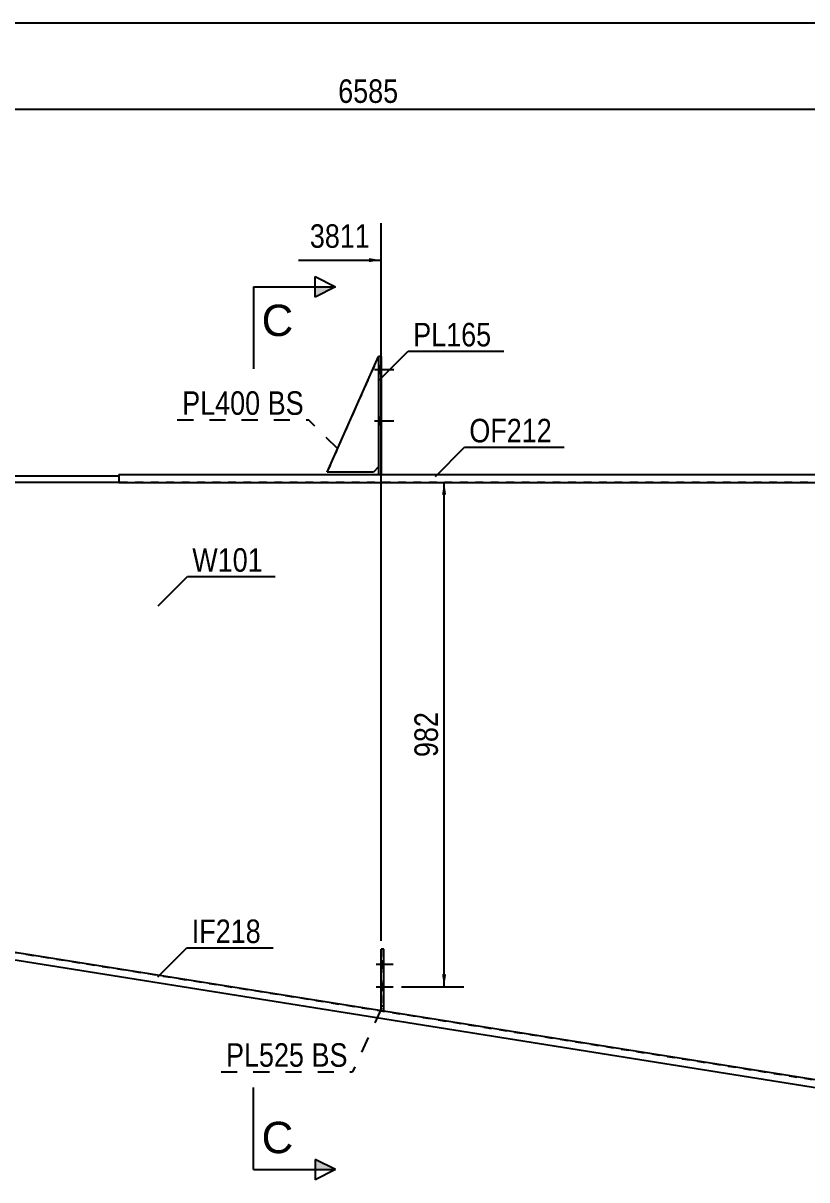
# Model space of a CAD drawing. Header units: millimetres. Extents: x -334 to 69, y -184 to 93.
# Drawn here: x -174.7 to -79.3, y -47.4 to 93.4 of the extents above; entities that cross this region are included whole.
import ezdxf

# ---------------------------------------------------------------- set-up
doc = ezdxf.new("R2010")
doc.units = ezdxf.units.MM
doc.linetypes.add('DXK_LINE_DOT1', pattern=[1.8814, 0.9407, -0.9407])
doc.linetypes.add('DXK_LINE_DOT2', pattern=[3.9198, 1.9599, -1.9599])
doc.styles.add('Arial', font='ARIAL.TTF', dxfattribs={"height": 0.2})
doc.styles.add('Arial Narrow', font='ARIALN.TTF', dxfattribs={"height": 0.2})

# ---------------------------------------------------------------- blocks, each defined once
blk = doc.blocks.new('Unknown-623466514-1210')
at = {"color": 5, "linetype": 'Continuous'}
blk.add_line((68.74, 93.4), (-331.26, 93.4), dxfattribs=at)
blk = doc.blocks.new('Part-623466514-2107 - 2042')
at = {"color": 2, "linetype": 'Continuous'}
for p, q in [((-249.93, 38.25), (-305.14, 38.25)), ((-305.14, 38.25), (-305.14, 37.5)), ((-221.36, 38.25), (-249.83, 38.25)), ((-192.65, 38.25), (-221.26, 38.25)), ((-163.02, 38.25), (-192.55, 38.25)), ((-249.93, 37.5), (-305.14, 37.5)), ((-221.36, 37.5), (-249.83, 37.5)), ((-192.65, 37.5), (-221.26, 37.5)), ((-163.02, 37.5), (-192.55, 37.5))]:
    blk.add_line(p, q, dxfattribs=at)
at = {"color": 7, "linetype": 'DXK_LINE_DOT1'}
blk.add_line((-163.02, 38.25), (-163.02, 37.5), dxfattribs=at)
blk = doc.blocks.new('Part-623466514-2085 - 2042')
at = {"color": 2, "linetype": 'Continuous'}
for p, q in [((-163.02, 38.44), (29.48, 38.44)), ((-163.02, 38.44), (-163.02, 37.5)), ((29.48, 38.44), (29.48, 37.5)), ((-163.02, 37.5), (29.48, 37.5))]:
    blk.add_line(p, q, dxfattribs=at)
blk = doc.blocks.new('Part-623466514-2112 - 2042')
at = {"color": 2, "linetype": 'Continuous'}
blk.add_line((-181.77, 37.5), (-181.77, -18.75), dxfattribs=at)
at = {"color": 7, "linetype": 'DXK_LINE_DOT1'}
for p, q in [((-64.13, 37.5), (-181.77, 37.5)), ((-64.13, -37.5), (-64.13, 37.5)), ((-181.77, -18.75), (-64.13, -37.5))]:
    blk.add_line(p, q, dxfattribs=at)
blk = doc.blocks.new('Part-623466514-2122 - 2042')
at = {"color": 2, "linetype": 'Continuous'}
for p, q in [((-181.77, -18.75), (-181.92, -19.68)), ((-64.28, -38.43), (-181.92, -19.68)), ((-64.13, -37.5), (-181.77, -18.75)), ((-64.13, -37.5), (-64.28, -38.43))]:
    blk.add_line(p, q, dxfattribs=at)
blk = doc.blocks.new('Part-623466514-2507 - 2042')
at = {"color": 2, "linetype": 'Continuous'}
for p, q in [((-131.1, -26.83), (-131.1, -19.33)), ((-130.78, -19.33), (-131.1, -19.33)), ((-130.78, -26.83), (-130.78, -19.33)), ((-131.06, -26.83), (-130.78, -26.83))]:
    blk.add_line(p, q, dxfattribs=at)
at = {"color": 7, "linetype": 'DXK_LINE_DOT1'}
for p, q in [((-131.1, -26.21), (-130.78, -26.21)), ((-131.1, -26.83), (-131.1, -26.83)), ((-131.1, -26.83), (-131.06, -26.83))]:
    blk.add_line(p, q, dxfattribs=at)
blk = doc.blocks.new('Part-623466514-2382 - 2042')
at = {"color": 2, "linetype": 'Continuous'}
for p, q in [((-131.1, 52.81), (-131.41, 52.81)), ((-131.41, 52.81), (-131.41, 38.44)), ((-131.1, 52.81), (-131.1, 38.44))]:
    blk.add_line(p, q, dxfattribs=at)
at = {"color": 7, "linetype": 'DXK_LINE_DOT1'}
blk.add_line((-131.41, 38.44), (-131.1, 38.44), dxfattribs=at)
blk = doc.blocks.new('Part-623466514-2485 - 2042')
at = {"color": 2, "linetype": 'Continuous'}
for p, q in [((-137.66, 38.75), (-131.41, 52.81)), ((-132.04, 38.75), (-137.66, 38.75)), ((-131.41, 39.38), (-132.04, 38.75))]:
    blk.add_line(p, q, dxfattribs=at)
at = {"color": 7, "linetype": 'DXK_LINE_DOT1'}
blk.add_line((-131.41, 52.81), (-131.41, 39.38), dxfattribs=at)
blk = doc.blocks.new('Bolt-623466514-7789 - 2042')
at = {"color": 3, "linetype": 'DXK_LINE_DOT2'}
for p, q in [((-131.1, -20.73), (-130.78, -20.73)), ((-131.69, -21.17), (-129.63, -21.17)), ((-131.1, -21.61), (-130.78, -21.61)), ((-131.69, -23.9), (-129.63, -23.9)), ((-131.1, -23.46), (-130.78, -23.46)), ((-131.1, -24.33), (-130.78, -24.33))]:
    blk.add_line(p, q, dxfattribs=at)
blk = doc.blocks.new('Bolt-623466514-2787 - 2042')
at = {"linetype": 'Continuous'}
for points in [[(-131.1, 50.81), (-131.1, 51.69), (-131.41, 51.69), (-131.41, 50.81)], [(-131.1, 50.81), (-131.1, 51.69), (-131.41, 51.69), (-131.41, 50.81)], [(-131.1, 50.81), (-131.1, 51.69), (-131.41, 51.69), (-131.41, 50.81)], [(-131.1, 44.56), (-131.1, 45.44), (-131.41, 45.44), (-131.41, 44.56)], [(-131.1, 44.56), (-131.1, 45.44), (-131.41, 45.44), (-131.41, 44.56)], [(-131.1, 44.56), (-131.1, 45.44), (-131.41, 45.44), (-131.41, 44.56)]]:
    blk.add_hatch(color=3, dxfattribs=at).paths.add_polyline_path(points)
at = {"color": 3, "linetype": 'Continuous'}
for p, q in [((-131.91, 51.25), (-129.54, 51.25)), ((-131.91, 51.25), (-129.54, 51.25)), ((-131.91, 51.25), (-129.54, 51.25)), ((-131.41, 51.69), (-131.1, 51.69)), ((-131.41, 51.69), (-131.1, 51.69)), ((-131.41, 51.69), (-131.1, 51.69)), ((-131.41, 50.81), (-131.1, 50.81)), ((-131.41, 50.81), (-131.1, 50.81)), ((-131.41, 50.81), (-131.1, 50.81)), ((-131.41, 45.44), (-131.1, 45.44)), ((-131.41, 45.44), (-131.1, 45.44)), ((-131.41, 45.44), (-131.1, 45.44)), ((-131.91, 45), (-129.54, 45)), ((-131.91, 45), (-129.54, 45)), ((-131.91, 45), (-129.54, 45)), ((-131.41, 44.56), (-131.1, 44.56)), ((-131.41, 44.56), (-131.1, 44.56)), ((-131.41, 44.56), (-131.1, 44.56))]:
    blk.add_line(p, q, dxfattribs=at)
blk = doc.blocks.new('Part-623466514-7763 - 2042')
at = {"color": 7, "linetype": 'DXK_LINE_DOT1'}
for p, q in [((-131.1, -19.33), (-131.1, -26.83)), ((-130.78, -19.33), (-131.1, -19.33)), ((-130.78, -26.83), (-130.78, -19.33)), ((-131.06, -26.83), (-130.78, -26.83))]:
    blk.add_line(p, q, dxfattribs=at)
blk = doc.blocks.new('Part-623466514-7769 - 2042')
at = {"color": 7, "linetype": 'DXK_LINE_DOT1'}
for p, q in [((-137.66, 38.75), (-131.41, 52.81)), ((-132.04, 38.75), (-137.66, 38.75)), ((-131.41, 39.38), (-132.04, 38.75))]:
    blk.add_line(p, q, dxfattribs=at)
blk = doc.blocks.new('Bolt-623466514-7776 - 2042')
at = {"linetype": 'Continuous'}
for points in [[(-130.78, -21.61), (-130.78, -20.73), (-131.1, -20.73), (-131.1, -21.61)], [(-130.78, -24.33), (-130.78, -23.46), (-131.1, -23.46), (-131.1, -24.33)]]:
    blk.add_hatch(color=3, dxfattribs=at).paths.add_polyline_path(points)
at = {"color": 3, "linetype": 'Continuous'}
for p, q in [((-131.1, -20.73), (-130.78, -20.73)), ((-131.69, -21.17), (-129.63, -21.17)), ((-131.1, -21.61), (-130.78, -21.61)), ((-131.69, -23.9), (-129.63, -23.9)), ((-131.1, -23.46), (-130.78, -23.46)), ((-131.1, -24.33), (-130.78, -24.33))]:
    blk.add_line(p, q, dxfattribs=at)
blk = doc.blocks.new('StraightDimension-623466514-3375 - 2042')
at = {"color": 7, "linetype": 'Continuous'}
blk.add_line((-306.39, 82.94), (41.05, 82.94), dxfattribs=at)
at = {"color": 0}
blk.add_wipeout([(-128.42, 83.09), (-128.42, 87.29), (-136.93, 87.29), (-136.93, 83.09)], dxfattribs=at)
at = {"color": 3, "style": 'Arial Narrow'}
blk.add_text('6585', height=2.863, dxfattribs=at).set_placement((-136.33, 83.69))
blk = doc.blocks.new('StraightDimension-623466514-3419 - 2042')
at = {"linetype": 'Continuous'}
for points in [[(-123.69, 36), (-123.44, 37.5), (-123.19, 36)], [(-123.19, -22.4), (-123.44, -23.9), (-123.69, -22.4)]]:
    blk.add_hatch(color=7, dxfattribs=at).paths.add_polyline_path(points)
at = {"color": 7, "linetype": 'Continuous'}
for p, q in [((-127.25, 37.5), (-121.04, 37.5)), ((-123.44, -23.9), (-123.44, 37.5)), ((-128.63, -23.9), (-121.04, -23.9))]:
    blk.add_line(p, q, dxfattribs=at)
at = {"color": 0}
blk.add_wipeout([(-123.59, 10.14), (-127.79, 10.14), (-127.79, 3.46), (-123.59, 3.46)], dxfattribs=at)
at = {"color": 3, "style": 'Arial Narrow'}
blk.add_text('982', height=2.863, rotation=90.0002, dxfattribs=at).set_placement((-124.19, 4.06))
blk = doc.blocks.new('StraightDimension-623466514-17595 - 2042')
at = {"linetype": 'Continuous'}
blk.add_hatch(color=7, dxfattribs=at).paths.add_polyline_path([(-132.6, 64.8), (-131.1, 64.55), (-132.6, 64.3)])
at = {"color": 7, "linetype": 'Continuous'}
for p, q in [((-131.1, -18.33), (-131.1, 69.05)), ((-141.16, 64.55), (-131.1, 64.55))]:
    blk.add_line(p, q, dxfattribs=at)
at = {"color": 0}
blk.add_wipeout([(-131.87, 65.45), (-131.87, 69.65), (-140.38, 69.65), (-140.38, 65.45)], dxfattribs=at)
at = {"color": 3, "style": 'Arial Narrow'}
blk.add_text('3811', height=2.863, dxfattribs=at).set_placement((-139.78, 66.05))
blk = doc.blocks.new('Mark-623466514-2081 - 2042')
at = {"color": 0}
blk.add_wipeout([(-110.32, 42.37), (-110.32, 45.37), (-120.37, 45.37), (-120.37, 42.37)], dxfattribs=at)
blk.add_wipeout([(-110.32, 42.37), (-110.32, 45.37), (-120.37, 45.37), (-120.37, 42.37)], dxfattribs=at)
at = {"color": 7, "linetype": 'Continuous'}
for p, q in [((-124.5, 38.23), (-120.97, 41.77)), ((-120.97, 41.77), (-108.82, 41.77))]:
    blk.add_line(p, q, dxfattribs=at)
at = {"color": 3, "style": 'Arial Narrow'}
blk.add_text('OF212', height=2.863, dxfattribs=at).set_placement((-120.37, 42.37))
blk = doc.blocks.new('Mark-623466514-2108 - 2042')
at = {"color": 0}
blk.add_wipeout([(-145.5, 26.62), (-145.5, 29.62), (-154.09, 29.62), (-154.09, 26.62)], dxfattribs=at)
blk.add_wipeout([(-145.5, 26.62), (-145.5, 29.62), (-154.09, 29.62), (-154.09, 26.62)], dxfattribs=at)
at = {"color": 7, "linetype": 'Continuous'}
for p, q in [((-158.23, 22.48), (-154.69, 26.02)), ((-154.69, 26.02), (-144, 26.02))]:
    blk.add_line(p, q, dxfattribs=at)
at = {"color": 3, "style": 'Arial Narrow'}
blk.add_text('W101', height=2.863, dxfattribs=at).set_placement((-154.09, 26.62))
blk = doc.blocks.new('Mark-623466514-2118 - 2042')
at = {"color": 0}
blk.add_wipeout([(-145.74, -18.58), (-145.74, -15.58), (-154.15, -15.58), (-154.15, -18.58)], dxfattribs=at)
blk.add_wipeout([(-145.74, -18.58), (-145.74, -15.58), (-154.15, -15.58), (-154.15, -18.58)], dxfattribs=at)
at = {"color": 7, "linetype": 'Continuous'}
for p, q in [((-158.29, -22.71), (-154.75, -19.18)), ((-154.75, -19.18), (-144.24, -19.18))]:
    blk.add_line(p, q, dxfattribs=at)
at = {"color": 3, "style": 'Arial Narrow'}
blk.add_text('IF218', height=2.863, dxfattribs=at).set_placement((-154.15, -18.58))
blk = doc.blocks.new('SectionMark-623466514-3615 - 2042')
at = {"linetype": 'Continuous'}
for points in [[(-139.15, 60.06), (-139.15, 61.31), (-136.65, 61.31)], [(-139.15, -46.16), (-139.15, -44.91), (-136.65, -46.16)]]:
    blk.add_hatch(color=30, dxfattribs=at).paths.add_polyline_path(points)
at = {"color": 30, "linetype": 'Continuous'}
for p, q in [((-139.15, 60.06), (-139.15, 62.56)), ((-139.15, 62.56), (-136.65, 61.31)), ((-146.65, 61.31), (-146.65, 51.31)), ((-146.65, 61.31), (-136.65, 61.31)), ((-136.65, 61.31), (-139.15, 60.06)), ((-146.65, -46.16), (-146.65, -36.16)), ((-136.65, -46.16), (-139.15, -44.91)), ((-139.15, -44.91), (-139.15, -47.41)), ((-146.65, -46.16), (-136.65, -46.16)), ((-136.65, -46.16), (-139.15, -47.41))]:
    blk.add_line(p, q, dxfattribs=at)
at = {"color": 0, "linetype": 'Continuous'}
for points in [[(-141.8, 55.31), (-141.8, 59.31), (-145.65, 59.31), (-145.65, 55.31)], [(-141.8, -44.16), (-141.8, -40.16), (-145.65, -40.16), (-145.65, -44.16)]]:
    blk.add_wipeout(points, dxfattribs=at)
at = {"color": 96, "linetype": 'Continuous', "style": 'Arial'}
for p in [(-145.65, 55.31), (-145.65, -44.16)]:
    blk.add_text('C', height=3.82, dxfattribs=at).set_placement(p)
blk = doc.blocks.new('Mark-623466514-2378 - 2042')
at = {"color": 0}
blk.add_wipeout([(-117.69, 54.05), (-117.69, 57.05), (-127.2, 57.05), (-127.2, 54.05)], dxfattribs=at)
blk.add_wipeout([(-117.69, 54.05), (-117.69, 57.05), (-127.2, 57.05), (-127.2, 54.05)], dxfattribs=at)
at = {"color": 7, "linetype": 'Continuous'}
for p, q in [((-131.33, 49.92), (-127.8, 53.45)), ((-127.8, 53.45), (-116.19, 53.45))]:
    blk.add_line(p, q, dxfattribs=at)
at = {"color": 3, "style": 'Arial Narrow'}
blk.add_text('PL165', height=2.863, dxfattribs=at).set_placement((-127.2, 54.05))
blk = doc.blocks.new('MarkSet-623466514-13193 - 2042')
at = {"color": 0}
for points in [[(-145.81, 45.72), (-145.81, 48.72), (-155.32, 48.72), (-155.32, 45.72)], [(-140.53, 45.72), (-140.53, 48.72), (-144.91, 48.72), (-144.91, 45.72)]]:
    blk.add_wipeout(points, dxfattribs=at)
for points in [[(-145.81, 45.72), (-145.81, 48.72), (-155.32, 48.72), (-155.32, 45.72)], [(-140.53, 45.72), (-140.53, 48.72), (-144.91, 48.72), (-144.91, 45.72)]]:
    blk.add_wipeout(points, dxfattribs=at)
at = {"color": 7, "linetype": 'DXK_LINE_DOT2'}
for p in [(-155.92, 45.12), (-136.39, 41.58)]:
    blk.add_line(p, (-139.93, 45.12), dxfattribs=at)
at = {"color": 3, "style": 'Arial Narrow'}
for s, p in [('PL400', (-155.32, 45.72)), ('BS', (-144.91, 45.72))]:
    blk.add_text(s, height=2.863, dxfattribs=at).set_placement(p)
blk = doc.blocks.new('MarkSet-623466514-13208 - 2042')
at = {"color": 0}
for points in [[(-140.47, -33.64), (-140.47, -30.64), (-149.98, -30.64), (-149.98, -33.64)], [(-135.19, -33.64), (-135.19, -30.64), (-139.57, -30.64), (-139.57, -33.64)]]:
    blk.add_wipeout(points, dxfattribs=at)
for points in [[(-140.47, -33.64), (-140.47, -30.64), (-149.98, -30.64), (-149.98, -33.64)], [(-135.19, -33.64), (-135.19, -30.64), (-139.57, -30.64), (-139.57, -33.64)]]:
    blk.add_wipeout(points, dxfattribs=at)
at = {"color": 7, "linetype": 'DXK_LINE_DOT2'}
for p in [(-131.06, -26.51), (-150.58, -34.24)]:
    blk.add_line(p, (-134.59, -34.24), dxfattribs=at)
at = {"color": 3, "style": 'Arial Narrow'}
for s, p in [('PL525', (-149.98, -33.64)), ('BS', (-139.57, -33.64))]:
    blk.add_text(s, height=2.863, dxfattribs=at).set_placement(p)

msp = doc.modelspace()

# ---------------------------------------------------------------- block references
for name in ['Unknown-623466514-1210', 'Part-623466514-2485 - 2042', 'Part-623466514-7769 - 2042', 'Part-623466514-2382 - 2042', 'Bolt-623466514-2787 - 2042', 'Part-623466514-2107 - 2042', 'Part-623466514-2085 - 2042', 'Part-623466514-2112 - 2042', 'Part-623466514-2122 - 2042', 'Part-623466514-2507 - 2042', 'Part-623466514-7763 - 2042', 'Bolt-623466514-7789 - 2042', 'Bolt-623466514-7776 - 2042']:
    msp.add_blockref(name, (0, 0))

# ---------------------------------------------------------------- next in the draw order: block references
msp.add_blockref('StraightDimension-623466514-3375 - 2042', (0, 0))

# ---------------------------------------------------------------- next in the draw order: block references
for name in ['StraightDimension-623466514-17595 - 2042', 'Mark-623466514-2081 - 2042', 'StraightDimension-623466514-3419 - 2042', 'Mark-623466514-2108 - 2042', 'Mark-623466514-2118 - 2042']:
    msp.add_blockref(name, (0, 0))

# ---------------------------------------------------------------- next in the draw order: block references
for name in ['SectionMark-623466514-3615 - 2042', 'Mark-623466514-2378 - 2042']:
    msp.add_blockref(name, (0, 0))

# ---------------------------------------------------------------- next in the draw order: block references
for name in ['MarkSet-623466514-13193 - 2042', 'MarkSet-623466514-13208 - 2042']:
    msp.add_blockref(name, (0, 0))

doc.saveas('drawing.dxf')
